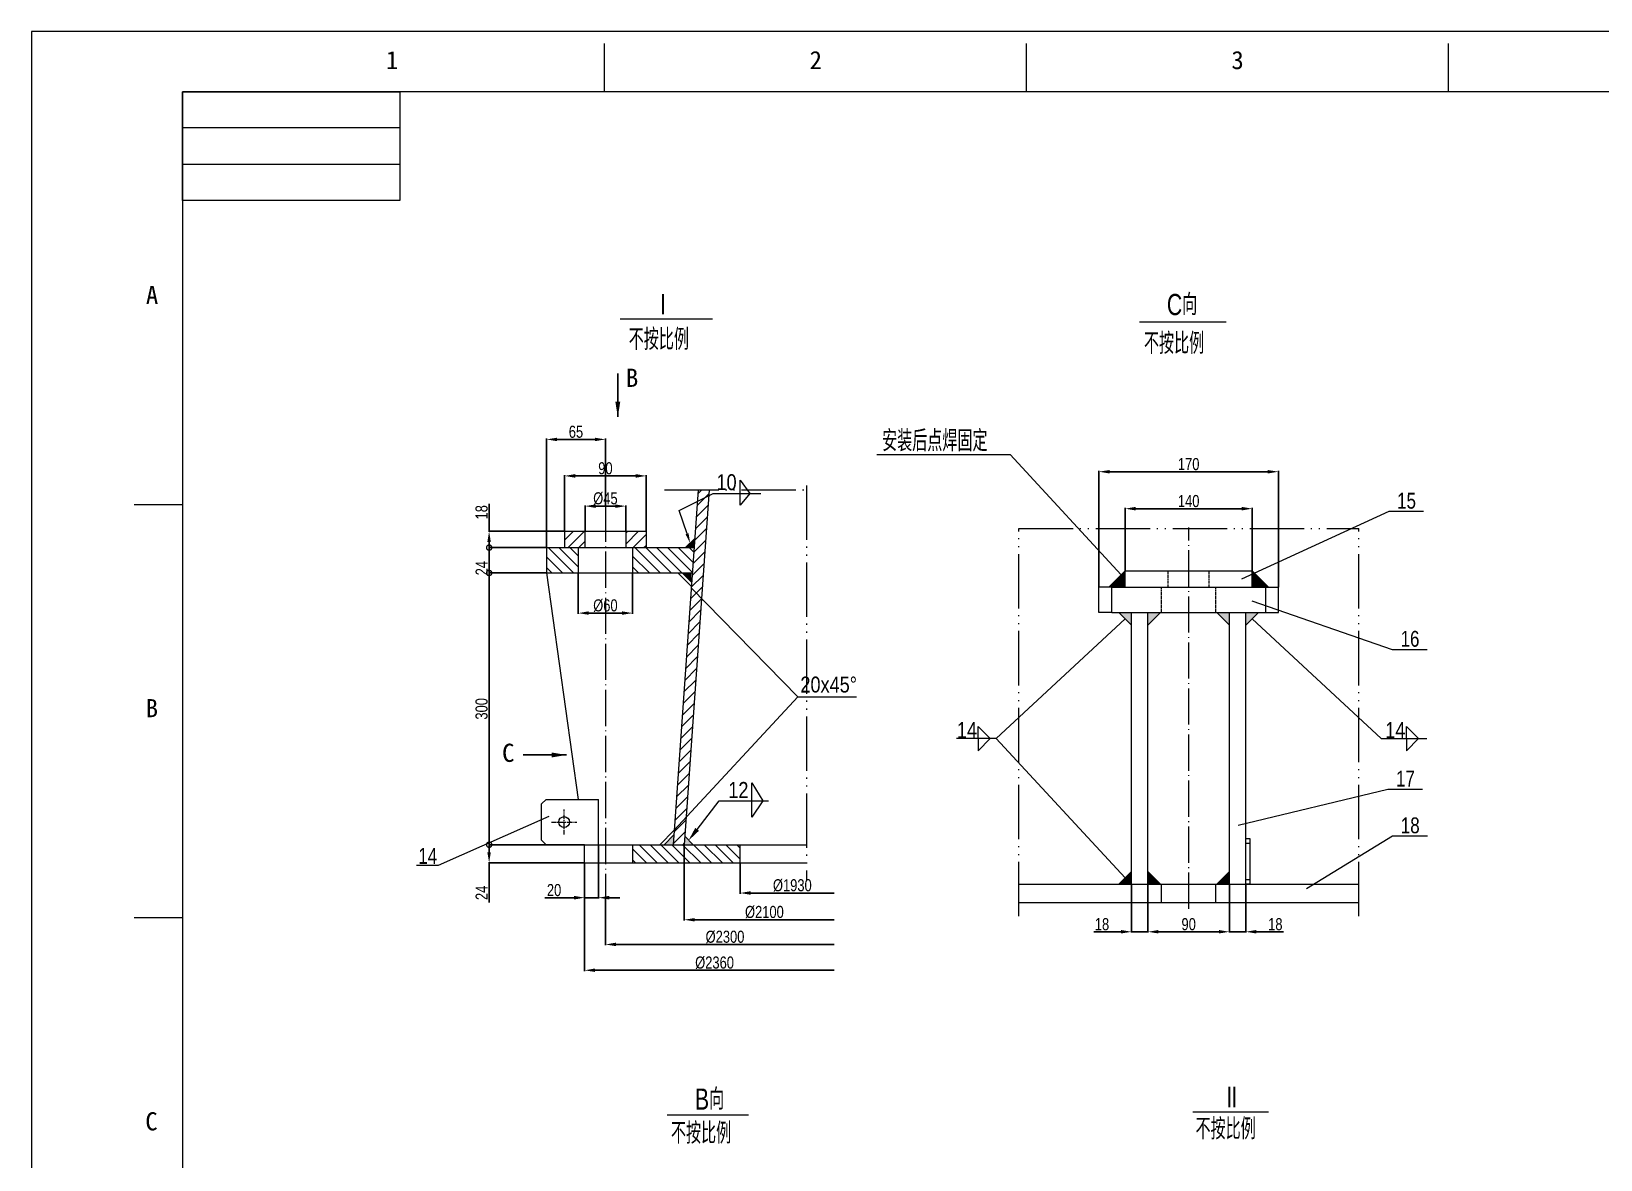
# Model space of a CAD drawing. Header units: millimetres. Extents: x 8160 to 405605, y -30951 to 80400.
# Drawn here: x 55386 to 65779, y 24210 to 31684 of the extents above; entities that cross this region are included whole.
import ezdxf

# ---------------------------------------------------------------- set-up
doc = ezdxf.new("R2010")
doc.units = ezdxf.units.MM
for name, pattern in [('ACAD_ISO04W100', [30.5, 24, -3, 0.5, -3]), ('ACAD_ISO05W100', [34, 24, -3, 0.5, -3, 0.5, -3]), ('CENTER', [50.8, 31.75, -6.35, 6.35, -6.35]), ('DIVIDE', [31.75, 12.7, -6.35, 0, -6.35, 0, -6.35]), ('HIDDEN', [9.525, 6.35, -3.175])]:
    doc.linetypes.add(name, pattern=pattern)
doc.layers.get('0').update_dxf_attribs({"lineweight": 13})
doc.layers.get('Defpoints').update_dxf_attribs({"lineweight": 13})
for name, color, linetype, lineweight in [('bh', 7, 'Continuous', 13), ('CENTER', 1, 'CENTER', 13), ('DIM', 7, 'Continuous', 13), ('DIVIDE', 3, 'DIVIDE', 13), ('HIDDEN', 6, 'HIDDEN', 13), ('PROFILE', 4, 'Continuous', 15), ('SEE', 2, 'Continuous', 13)]:
    doc.layers.add(name, color=color, linetype=linetype, lineweight=lineweight)
doc.styles.add('HZ', font='txt.shx', dxfattribs={"width": 0.75, "bigfont": 'tcc_hzdx.shx'})
doc.styles.add('HZDX', font='tcc_simp.shx', dxfattribs={"width": 0.8, "height": 80, "bigfont": 'hzdx.shx'})
doc.styles.add('HZDX2', font='tcc_simp.shx', dxfattribs={"width": 0.85, "height": 80, "bigfont": 'hzdx.shx'})
doc.styles.add('HZDX288', font='tcc_simp.shx', dxfattribs={"width": 0.7, "height": 200, "bigfont": 'hzdx.shx'})
doc.styles.add('TCC', font='tcc_simp.shx', dxfattribs={"width": 0.75, "bigfont": 'tcc_hzdx.shx'})
doc.styles.add('图签', font='SimSun.ttf', dxfattribs={"height": 3})
doc.dimstyles.new('uni', dxfattribs={"dimtxt": 90, "dimasz": 70, "dimexe": 5, "dimexo": 0.625, "dimgap": 10, "dimtad": 1, "dimdec": 0, "dimdsep": 46, "dimtxsty": 'HZDX', "dimcen": 2.5, "dimadec": 0, "dimazin": 0, "dimtfac": 1, "dimtdec": 0, "dimtmove": 0, "dimatfit": 3, "dimfxl": 0, "dimarcsym": 0})

# ---------------------------------------------------------------- blocks, each defined once
blk = doc.blocks.new('*D99')
at = {"layer": 'Defpoints', "color": 0}
for p in [(58418, 26296), (59050, 26296), (59050, 26176)]:
    blk.add_point(p, dxfattribs=at)
at = {"layer": 'DIM', "color": 0, "lineweight": -2}
for p, q in [((59049, 26296), (58413, 26296)), ((58418, 26296), (58418, 26246)), ((59049, 26176), (58413, 26176)), ((58418, 26176), (58418, 25914))]:
    blk.add_line(p, q, dxfattribs=at)
at = {"layer": 'DIM', "color": 0}
blk.add_solid([(58406, 26246), (58429, 26246), (58418, 26176)], dxfattribs=at)
at = {"layer": 'DIM', "color": 0, "insert": (58368, 25977), "char_height": 80, "attachment_point": 5, "rotation": 90, "style": 'HZDX'}
blk.add_mtext('24', dxfattribs=at)
blk = doc.blocks.new('_None')
blk = doc.blocks.new('_DotSmall')
at = {"color": 0, "linetype": 'ByBlock', "const_width": 0.5}
blk.add_lwpolyline([(-0.0625, 0, 1), (0.0625, 0, 1)], format="xyb", close=True, dxfattribs=at)
blk = doc.blocks.new('*D100')
at = {"layer": 'Defpoints', "color": 0}
for p in [(58418, 28096), (58798, 28096), (59050, 26296)]:
    blk.add_point(p, dxfattribs=at)
at = {"layer": 'DIM', "color": 0, "lineweight": -2}
for p, q in [((58797, 28096), (58413, 28096)), ((58418, 26296), (58418, 28096)), ((59049, 26296), (58413, 26296))]:
    blk.add_line(p, q, dxfattribs=at)
at = {"layer": 'DIM', "color": 0, "lineweight": -2, "xscale": 70, "yscale": 70, "zscale": 70}
for p, rotation in [((58418, 28096), 90), ((58418, 26296), 270)]:
    blk.add_blockref('_DotSmall', p, dxfattribs=dict(at, rotation=rotation))
at = {"layer": 'DIM', "color": 0, "insert": (58368, 27196), "char_height": 80, "attachment_point": 5, "rotation": 90, "style": 'HZDX'}
blk.add_mtext('300', dxfattribs=at)
blk = doc.blocks.new('*D101')
at = {"layer": 'Defpoints', "color": 0}
for p in [(58418, 28264), (58798, 28264), (58798, 28096)]:
    blk.add_point(p, dxfattribs=at)
at = {"layer": 'DIM', "color": 0, "lineweight": -2}
for p, q in [((58797, 28264), (58413, 28264)), ((58418, 28096), (58418, 28264)), ((58797, 28096), (58413, 28096))]:
    blk.add_line(p, q, dxfattribs=at)
at = {"layer": 'DIM', "color": 0, "lineweight": -2, "xscale": 70, "yscale": 70, "zscale": 70}
for p, rotation in [((58418, 28264), 90), ((58418, 28096), 270)]:
    blk.add_blockref('_DotSmall', p, dxfattribs=dict(at, rotation=rotation))
at = {"layer": 'DIM', "color": 0, "insert": (58368, 28128), "char_height": 80, "attachment_point": 5, "rotation": 90, "style": 'HZDX'}
blk.add_mtext('24', dxfattribs=at)
blk = doc.blocks.new('*D102')
at = {"layer": 'Defpoints', "color": 0}
for p in [(58418, 28372), (58918, 28372), (58798, 28264)]:
    blk.add_point(p, dxfattribs=at)
at = {"layer": 'DIM', "color": 0, "lineweight": -2}
for p, q in [((58418, 28372), (58418, 28554)), ((58917, 28372), (58413, 28372)), ((58418, 28264), (58418, 28302)), ((58797, 28264), (58413, 28264))]:
    blk.add_line(p, q, dxfattribs=at)
at = {"layer": 'DIM', "color": 0}
blk.add_solid([(58406, 28302), (58429, 28302), (58418, 28372)], dxfattribs=at)
at = {"layer": 'DIM', "color": 0, "lineweight": -2, "xscale": 70, "yscale": 70, "zscale": 70, "rotation": 270}
blk.add_blockref('_DotSmall', (58418, 28264), dxfattribs=at)
at = {"layer": 'DIM', "color": 0, "insert": (58368, 28498), "char_height": 80, "attachment_point": 5, "rotation": 90, "style": 'HZDX'}
blk.add_mtext('18', dxfattribs=at)
blk = doc.blocks.new('*D103')
at = {"layer": 'Defpoints', "color": 0}
for p in [(58798, 28981), (59188, 28542), (58798, 28264)]:
    blk.add_point(p, dxfattribs=at)
at = {"layer": 'DIM', "color": 0, "lineweight": -2}
for p, q in [((58798, 28265), (58798, 28986)), ((59118, 28981), (58868, 28981)), ((59188, 28543), (59188, 28986))]:
    blk.add_line(p, q, dxfattribs=at)
at = {"layer": 'DIM', "color": 0}
for points in [[(58868, 28992), (58868, 28969), (58798, 28981)], [(59118, 28992), (59118, 28969), (59188, 28981)]]:
    blk.add_solid(points, dxfattribs=at)
at = {"layer": 'DIM', "color": 0, "insert": (58993, 29031), "char_height": 80, "attachment_point": 5, "style": 'HZDX'}
blk.add_mtext('65', dxfattribs=at)
blk = doc.blocks.new('*D104')
at = {"layer": 'Defpoints', "color": 0}
for p in [(59323, 28539), (59053, 28372), (59323, 28372)]:
    blk.add_point(p, dxfattribs=at)
at = {"layer": 'DIM', "color": 0, "lineweight": -2}
for p, q in [((59053, 28373), (59053, 28544)), ((59123, 28539), (59253, 28539)), ((59323, 28373), (59323, 28544))]:
    blk.add_line(p, q, dxfattribs=at)
at = {"layer": 'DIM', "color": 0}
for points in [[(59123, 28550), (59123, 28527), (59053, 28539)], [(59253, 28550), (59253, 28527), (59323, 28539)]]:
    blk.add_solid(points, dxfattribs=at)
at = {"layer": 'DIM', "color": 0, "insert": (59188, 28589), "char_height": 80, "attachment_point": 5, "style": 'HZDX'}
blk.add_mtext('%%C45', dxfattribs=at)
blk = doc.blocks.new('*D105')
at = {"layer": 'Defpoints', "color": 0}
for p in [(59008, 28096), (59368, 28096), (59368, 27830)]:
    blk.add_point(p, dxfattribs=at)
at = {"layer": 'DIM', "color": 0, "lineweight": -2}
for p, q in [((59008, 28096), (59008, 27825)), ((59368, 28096), (59368, 27825)), ((59078, 27830), (59298, 27830))]:
    blk.add_line(p, q, dxfattribs=at)
at = {"layer": 'DIM', "color": 0}
for points in [[(59078, 27842), (59078, 27819), (59008, 27830)], [(59298, 27842), (59298, 27819), (59368, 27830)]]:
    blk.add_solid(points, dxfattribs=at)
at = {"layer": 'DIM', "color": 0, "insert": (59188, 27880), "char_height": 80, "attachment_point": 5, "style": 'HZDX'}
blk.add_mtext('%%C60', dxfattribs=at)
blk = doc.blocks.new('*D106')
at = {"layer": 'Defpoints', "color": 0}
for p in [(59458, 28739), (58918, 28372), (59458, 28372)]:
    blk.add_point(p, dxfattribs=at)
at = {"layer": 'DIM', "color": 0, "lineweight": -2}
for p, q in [((58918, 28373), (58918, 28744)), ((58988, 28739), (59388, 28739)), ((59458, 28373), (59458, 28744))]:
    blk.add_line(p, q, dxfattribs=at)
at = {"layer": 'DIM', "color": 0}
for points in [[(58988, 28751), (58988, 28727), (58918, 28739)], [(59388, 28751), (59388, 28727), (59458, 28739)]]:
    blk.add_solid(points, dxfattribs=at)
at = {"layer": 'DIM', "color": 0, "insert": (59188, 28789), "char_height": 80, "attachment_point": 5, "style": 'HZDX'}
blk.add_mtext('90', dxfattribs=at)
blk = doc.blocks.new('*D107')
at = {"layer": 'Defpoints', "color": 0}
for p in [(62781, 26034), (63321, 26034), (63321, 25719)]:
    blk.add_point(p, dxfattribs=at)
at = {"layer": 'DIM', "color": 0, "lineweight": -2}
for p, q in [((62781, 26033), (62781, 25714)), ((63321, 26033), (63321, 25714)), ((62851, 25719), (63251, 25719))]:
    blk.add_line(p, q, dxfattribs=at)
at = {"layer": 'DIM', "color": 0}
for points in [[(62851, 25731), (62851, 25708), (62781, 25719)], [(63251, 25731), (63251, 25708), (63321, 25719)]]:
    blk.add_solid(points, dxfattribs=at)
at = {"layer": 'DIM', "color": 0, "insert": (63051, 25769), "char_height": 80, "attachment_point": 5, "style": 'HZDX'}
blk.add_mtext('90', dxfattribs=at)
blk = doc.blocks.new('*D108')
at = {"layer": 'Defpoints', "color": 0}
for p in [(63321, 26034), (63429, 26034), (63429, 25719)]:
    blk.add_point(p, dxfattribs=at)
at = {"layer": 'DIM', "color": 0, "lineweight": -2}
for p, q in [((63321, 26033), (63321, 25714)), ((63429, 26033), (63429, 25714)), ((63251, 25719), (63181, 25719)), ((63321, 25719), (63429, 25719)), ((63499, 25719), (63680, 25719))]:
    blk.add_line(p, q, dxfattribs=at)
at = {"layer": 'DIM', "color": 0}
for points in [[(63251, 25731), (63251, 25708), (63321, 25719)], [(63499, 25731), (63499, 25708), (63429, 25719)]]:
    blk.add_solid(points, dxfattribs=at)
at = {"layer": 'DIM', "color": 0, "insert": (63625, 25769), "char_height": 80, "attachment_point": 5, "style": 'HZDX'}
blk.add_mtext('18', dxfattribs=at)
blk = doc.blocks.new('*D109')
at = {"layer": 'Defpoints', "color": 0}
for p in [(62673, 26034), (62781, 26034), (62673, 25719)]:
    blk.add_point(p, dxfattribs=at)
at = {"layer": 'DIM', "color": 0, "lineweight": -2}
for p, q in [((62673, 26033), (62673, 25714)), ((62781, 26033), (62781, 25714)), ((62603, 25719), (62422, 25719)), ((62781, 25719), (62673, 25719)), ((62851, 25719), (62921, 25719))]:
    blk.add_line(p, q, dxfattribs=at)
at = {"layer": 'DIM', "color": 0}
for points in [[(62603, 25731), (62603, 25708), (62673, 25719)], [(62851, 25731), (62851, 25708), (62781, 25719)]]:
    blk.add_solid(points, dxfattribs=at)
at = {"layer": 'DIM', "color": 0, "insert": (62477, 25769), "char_height": 80, "attachment_point": 5, "style": 'HZDX'}
blk.add_mtext('18', dxfattribs=at)
blk = doc.blocks.new('*D110')
at = {"layer": 'Defpoints', "color": 0}
for p in [(63471, 28522), (62631, 28110), (63471, 28110)]:
    blk.add_point(p, dxfattribs=at)
at = {"layer": 'DIM', "color": 0, "lineweight": -2}
for p, q in [((62631, 28111), (62631, 28527)), ((62701, 28522), (63401, 28522)), ((63471, 28111), (63471, 28527))]:
    blk.add_line(p, q, dxfattribs=at)
at = {"layer": 'DIM', "color": 0}
for points in [[(62701, 28534), (62701, 28510), (62631, 28522)], [(63401, 28534), (63401, 28510), (63471, 28522)]]:
    blk.add_solid(points, dxfattribs=at)
at = {"layer": 'DIM', "color": 0, "insert": (63051, 28572), "char_height": 80, "attachment_point": 5, "style": 'HZDX'}
blk.add_mtext('140', dxfattribs=at)
blk = doc.blocks.new('*D111')
at = {"layer": 'Defpoints', "color": 0}
for p in [(63645, 28767), (62457, 28002), (63645, 28002)]:
    blk.add_point(p, dxfattribs=at)
at = {"layer": 'DIM', "color": 0, "lineweight": -2}
for p, q in [((62457, 28003), (62457, 28772)), ((62527, 28767), (63575, 28767)), ((63645, 28003), (63645, 28772))]:
    blk.add_line(p, q, dxfattribs=at)
at = {"layer": 'DIM', "color": 0}
for points in [[(62527, 28778), (62527, 28755), (62457, 28767)], [(63575, 28778), (63575, 28755), (63645, 28767)]]:
    blk.add_solid(points, dxfattribs=at)
at = {"layer": 'DIM', "color": 0, "insert": (63051, 28817), "char_height": 80, "attachment_point": 5, "style": 'HZDX'}
blk.add_mtext('170', dxfattribs=at)
blk = doc.blocks.new('*D112')
at = {"layer": 'Defpoints', "color": 0}
for p in [(59143, 26296), (59050, 26176), (59050, 25945)]:
    blk.add_point(p, dxfattribs=at)
at = {"layer": 'DIM', "color": 0, "lineweight": -2}
for p, q in [((59143, 26296), (59143, 25940)), ((59050, 26176), (59050, 25940)), ((58980, 25945), (58786, 25945)), ((59143, 25945), (59050, 25945)), ((59213, 25945), (59283, 25945))]:
    blk.add_line(p, q, dxfattribs=at)
at = {"layer": 'DIM', "color": 0}
for points in [[(58980, 25957), (58980, 25933), (59050, 25945)], [(59213, 25957), (59213, 25933), (59143, 25945)]]:
    blk.add_solid(points, dxfattribs=at)
at = {"layer": 'DIM', "color": 0, "insert": (58848, 25995), "char_height": 80, "attachment_point": 5, "style": 'HZDX'}
blk.add_mtext('20', dxfattribs=at)
blk = doc.blocks.new('*D113')
at = {"layer": 'Defpoints', "color": 0}
for p in [(59050, 26176), (60702, 26176), (60702, 25464)]:
    blk.add_point(p, dxfattribs=at)
at = {"layer": 'DIM', "color": 0, "lineweight": -2}
for p, q in [((59050, 26176), (59050, 25459)), ((59120, 25464), (60702, 25464))]:
    blk.add_line(p, q, dxfattribs=at)
at = {"layer": 'DIM', "color": 0}
blk.add_solid([(59120, 25476), (59120, 25453), (59050, 25464)], dxfattribs=at)
at = {"layer": 'DIM', "color": 0, "insert": (59911, 25514), "char_height": 80, "attachment_point": 5, "style": 'HZDX'}
blk.add_mtext('%%C2360', dxfattribs=at)
blk = doc.blocks.new('*D114')
at = {"layer": 'Defpoints', "color": 0}
for p in [(60702, 26175), (59188, 25948), (60702, 25635)]:
    blk.add_point(p, dxfattribs=at)
at = {"layer": 'DIM', "color": 0, "lineweight": -2}
for p, q in [((59188, 25947), (59188, 25630)), ((59258, 25635), (60702, 25635))]:
    blk.add_line(p, q, dxfattribs=at)
at = {"layer": 'DIM', "color": 0}
blk.add_solid([(59258, 25647), (59258, 25624), (59188, 25635)], dxfattribs=at)
at = {"layer": 'DIM', "color": 0, "insert": (59980, 25685), "char_height": 80, "attachment_point": 5, "style": 'HZDX'}
blk.add_mtext('%%C2300', dxfattribs=at)
blk = doc.blocks.new('*D115')
at = {"layer": 'Defpoints', "color": 0}
for p in [(59710, 26296), (60702, 26174), (60702, 25799)]:
    blk.add_point(p, dxfattribs=at)
at = {"layer": 'DIM', "color": 0, "lineweight": -2}
for p, q in [((59710, 26296), (59710, 25794)), ((59780, 25799), (60702, 25799))]:
    blk.add_line(p, q, dxfattribs=at)
at = {"layer": 'DIM', "color": 0}
blk.add_solid([(59780, 25810), (59780, 25787), (59710, 25799)], dxfattribs=at)
at = {"layer": 'DIM', "color": 0, "insert": (60241, 25849), "char_height": 80, "attachment_point": 5, "style": 'HZDX'}
blk.add_mtext('%%C2100', dxfattribs=at)
blk = doc.blocks.new('*D116')
at = {"layer": 'Defpoints', "color": 0}
for p in [(60081, 26176), (60702, 26174), (60702, 25976)]:
    blk.add_point(p, dxfattribs=at)
at = {"layer": 'DIM', "color": 0, "lineweight": -2}
for p, q in [((60081, 26176), (60081, 25971)), ((60151, 25976), (60702, 25976))]:
    blk.add_line(p, q, dxfattribs=at)
at = {"layer": 'DIM', "color": 0}
blk.add_solid([(60151, 25988), (60151, 25964), (60081, 25976)], dxfattribs=at)
at = {"layer": 'DIM', "color": 0, "insert": (60426, 26026), "char_height": 80, "attachment_point": 5, "style": 'HZDX'}
blk.add_mtext('%%C1930', dxfattribs=at)

msp = doc.modelspace()

# ---------------------------------------------------------------- hatches: boundary and pattern name
at = {"layer": 'bh'}
h = msp.add_hatch(dxfattribs=at)
h.set_pattern_fill('ANSI31', scale=16, style=0)
h.paths.add_polyline_path([(59871.3, 28606.3), (59796.5, 28569), (59756.6, 27997.8), (59823.9, 27928.8)])
h.paths.add_polyline_path([(59874.2, 28647.2), (59802, 28647.2), (59796.5, 28569), (59871.3, 28606.3)])
h.paths.add_polyline_path([(59823.9, 27928.8), (59756.6, 27997.8), (59644.4, 26392.9), (59722.4, 26477)])
h.paths.add_polyline_path([(59722.4, 26477), (59644.4, 26392.9), (59637.6, 26296.1), (59709.8, 26296.1)])
h.paths.add_polyline_path([(59093.9, 27940.3), (59281.3, 27940.3), (59281.3, 27820.3), (59093.9, 27820.3)], flags=9)
h = msp.add_hatch(dxfattribs=at)
h.set_pattern_fill('ANSI31', scale=16, style=0)
h.paths.add_polyline_path([(59052.6, 28372.1), (58917.6, 28372.1), (58917.6, 28264.1), (59052.6, 28264.1)])
h.paths.add_polyline_path([(59457.6, 28372.1), (59322.6, 28372.1), (59322.6, 28264.1), (59457.6, 28264.1)])
h = msp.add_hatch(dxfattribs=at)
h.set_pattern_fill('ANSI31', scale=16, angle=90, style=0)
h.paths.add_polyline_path([(59007.6, 28264.1), (58797.6, 28264.1), (58797.6, 28096.1), (59007.6, 28096.1)])
h.paths.add_polyline_path([(59775.2, 28264.1), (59367.6, 28264.1), (59367.6, 28096.1), (59763.5, 28096.1)])
for points in [[(62523, 28001.9), (62541, 28001.9), (62631, 28001.9), (62631, 28109.9)], [(63471, 28109.9), (63471, 28001.9), (63561, 28001.9), (63579, 28001.9)], [(63321, 26117.9), (63237, 26033.9), (63321, 26033.9)]]:
    msp.add_hatch(color=7, dxfattribs=at).paths.add_polyline_path(points)
h = msp.add_hatch(color=7, dxfattribs=at)
h.paths.add_polyline_path([(62673, 27833.9), (62589, 27833.9), (62673, 27749.9)])
h.paths.add_polyline_path([(62865, 27833.9), (62781, 27833.9), (62781, 27749.9)])
h.paths.add_polyline_path([(63321, 27833.9), (63237, 27833.9), (63321, 27749.9)])
h.paths.add_polyline_path([(63513, 27833.9), (63429, 27833.9), (63429, 27749.9)])
h = msp.add_hatch(dxfattribs=at)
h.set_pattern_fill('ANSI31', scale=16, angle=90, style=0)
h.paths.add_polyline_path([(60081.3, 26296.1), (59367.6, 26296.1), (59367.6, 26176.1), (60081.3, 26176.1)])
h = msp.add_hatch(color=7, dxfattribs=at)
h.paths.add_polyline_path([(59642.1, 26360.7), (59577.6, 26296.1), (59637.6, 26296.1)])
h.paths.add_polyline_path([(59713.7, 26352.1), (59709.8, 26296.1), (59769.6, 26296.1)])
at = {"layer": 'DIM'}
for points in [[(59775.2, 28264.1), (59779.4, 28324.1), (59719.4, 28264.1)], [(59757.2, 28036.1), (59757.2, 28096.1), (59697.2, 28096.1)], [(62589, 26033.9), (62673, 26033.9), (62673, 26117.9)], [(62781, 26117.9), (62781, 26033.9), (62865, 26033.9)]]:
    msp.add_hatch(color=7, dxfattribs=at).paths.add_polyline_path(points)

# ---------------------------------------------------------------- linework, layer by layer
at = {"color": 7}
for p, q in [((79146.2, 31683.7), (55386.2, 31683.7)), ((55386.2, 31683.7), (55386.2, -1956.3)), ((59181.2, 31283.7), (59181.2, 31603.7)), ((61976.2, 31283.7), (61976.2, 31603.7)), ((64771.2, 31283.7), (64771.2, 31603.7)), ((56386.2, 31283.7), (57826.2, 31283.7)), ((56386.2, 31043.7), (56386.2, 31283.7)), ((56386.2, 31283.7), (57826.2, 31283.7)), ((56386.2, 30563.7), (56386.2, 31283.7)), ((78746.2, 31283.7), (56386.2, 31283.7)), ((56386.2, 31283.7), (56386.2, -1556.3)), ((57826.2, 31283.7), (57826.2, 31043.7)), ((57826.2, 31283.7), (57826.2, 30563.7)), ((57826.2, 31043.7), (56386.2, 31043.7)), ((56386.2, 30803.7), (57826.2, 30803.7)), ((56386.2, 30563.7), (56386.2, 30803.7)), ((57826.2, 30803.7), (57826.2, 30563.7)), ((57826.2, 30563.7), (56386.2, 30563.7)), ((57826.2, 30563.7), (56386.2, 30563.7)), ((62724.7, 29758.8), (63299, 29758.8)), ((56386.2, 28547.7), (56066.2, 28547.7)), ((56386.2, 25810.9), (56066.2, 25810.9))]:
    msp.add_line(p, q, dxfattribs=at)
at = {"layer": 'bh', "color": 7}
for p, q in [((59779.4, 28324.1), (59719.4, 28264.1)), ((59759.1, 28034.2), (59697.2, 28096.1)), ((62631, 27791.9), (61775.7, 26998.5)), ((62589, 27833.9), (62673, 27749.9)), ((62865, 27833.9), (62781, 27749.9)), ((63237, 27833.9), (63321, 27749.9)), ((63513, 27833.9), (63429, 27749.9)), ((63471, 27791.9), (64326.3, 26998.5)), ((61657, 26998.5), (61657, 27078.4)), ((61657, 27078.4), (61736.9, 26998.5)), ((64494.1, 26998.5), (64494.1, 27078.4)), ((64494.1, 27078.4), (64574, 26998.5)), ((61775.7, 26998.5), (61514.3, 26998.5)), ((61657, 26998.5), (61657, 26918.6)), ((61657, 26918.6), (61736.9, 26998.5)), ((61775.7, 26998.5), (62631, 26075.9)), ((64326.3, 26998.5), (64627.6, 26998.5)), ((64494.1, 26998.5), (64494.1, 26918.6)), ((64494.1, 26918.6), (64574, 26998.5)), ((59642.1, 26360.7), (59577.6, 26296.1)), ((59713.7, 26352.1), (59769.6, 26296.1)), ((62589, 26033.9), (62673, 26117.9)), ((62865, 26033.9), (62781, 26117.9)), ((63237, 26033.9), (63321, 26117.9))]:
    msp.add_line(p, q, dxfattribs=at)
at = {"layer": 'CENTER', "color": 7, "linetype": 'ACAD_ISO04W100', "ltscale": 10}
for p, q in [((59187.6, 28542.2), (59187.6, 25947.9)), ((63051, 25871.2), (63051, 28396.9))]:
    msp.add_line(p, q, dxfattribs=at)
at = {"layer": 'CENTER', "color": 7}
for p, q in [((58914.6, 26362.8), (58914.6, 26529.5)), ((58831.3, 26446.1), (58998, 26446.1))]:
    msp.add_line(p, q, dxfattribs=at)
at = {"layer": 'DIM', "color": 7}
for p, q in [((59285.9, 29778.9), (59896.7, 29778.9)), ((60986.3, 28880), (61868.8, 28880)), ((61868.8, 28880), (62631, 28055.9)), ((60080.7, 28544.2), (60080.7, 28711)), ((60080.7, 28711), (60144.2, 28621.7)), ((59676.8, 28509.2), (59901.5, 28621.4)), ((59901.5, 28621.4), (60217.5, 28621.7)), ((60144.2, 28621.7), (60080.7, 28544.2)), ((59728.7, 28355.2), (59676.8, 28509.2)), ((62631, 28109.9), (62523, 28001.9)), ((63471, 28109.9), (63579, 28001.9)), ((59756.6, 27997.8), (60462.4, 27274.6)), ((59644.4, 26392.9), (60462.4, 27274.6)), ((60462.4, 27274.6), (60850, 27274.6)), ((60158, 26705.2), (60231.5, 26587.7)), ((60158, 26478), (60158, 26705.2)), ((59795.1, 26397.6), (59940.7, 26587.7)), ((59940.7, 26587.7), (60268.3, 26587.7)), ((60231.5, 26587.7), (60158, 26478)), ((59598, 24506.9), (60135.7, 24506.9)), ((63077.7, 24526), (63578.9, 24526))]:
    msp.add_line(p, q, dxfattribs=at)
for points in [[(59738.6, 28358.6), (59749.4, 28294.1), (59718.8, 28351.9)], [(59807.5, 26388.1), (59738.1, 26323.1), (59782.7, 26407.1)]]:
    msp.add_solid(points, dxfattribs=at)
at = {"layer": 'DIVIDE', "color": 7, "linetype": 'ACAD_ISO05W100', "ltscale": 15}
for p, q in [((59578.9, 28647.2), (60520.3, 28647.2)), ((60520.3, 28675.5), (60520.3, 26060.6)), ((61925.1, 25821.7), (61925.1, 28390.1)), ((61925.1, 28390.1), (64176.9, 28390.1)), ((64176.9, 25821.7), (64176.9, 28390.1))]:
    msp.add_line(p, q, dxfattribs=at)
at = {"layer": 'HIDDEN', "color": 7}
for p, q in [((62916, 28001.9), (62916, 28109.9)), ((63186, 28001.9), (63186, 28109.9)), ((62871, 27833.9), (62871, 28001.9)), ((63231, 27833.9), (63231, 28001.9))]:
    msp.add_line(p, q, dxfattribs=at)
at = {"layer": 'PROFILE', "color": 7}
for p, q in [((59802, 28647.2), (59637.6, 26296.1)), ((59874.2, 28647.2), (59709.8, 26296.1)), ((58917.6, 28372.1), (59457.6, 28372.1)), ((58917.6, 28372.1), (58917.6, 28264.1)), ((59052.6, 28372.1), (59052.6, 28264.1)), ((59322.6, 28372.1), (59322.6, 28264.1)), ((59457.6, 28372.1), (59457.6, 28264.1)), ((58797.6, 28264.1), (59775.2, 28264.1)), ((58797.6, 28264.1), (58797.6, 28096.1)), ((59007.6, 28264.1), (59007.6, 28096.1)), ((59367.6, 28264.1), (59367.6, 28096.1)), ((58797.6, 28096.1), (59763.5, 28096.1)), ((58797.6, 28096.1), (59007.6, 26596.1)), ((59667.2, 28096.1), (59757.2, 28006.1)), ((62631, 28001.9), (62631, 28109.9)), ((62631, 28109.9), (63471, 28109.9)), ((63471, 28001.9), (63471, 28109.9)), ((62457, 27833.9), (62457, 28001.9)), ((62541, 28001.9), (62457, 28001.9)), ((62541, 27833.9), (62541, 28001.9)), ((62541, 28001.9), (63561, 28001.9)), ((63561, 27833.9), (63561, 28001.9)), ((63561, 28001.9), (63645, 28001.9)), ((63645, 27833.9), (63645, 28001.9)), ((62541, 27833.9), (62457, 27833.9)), ((62541, 27833.9), (63561, 27833.9)), ((62673, 26033.9), (62673, 27833.9)), ((62781, 26033.9), (62781, 27833.9)), ((63321, 26033.9), (63321, 27833.9)), ((63429, 26033.9), (63429, 27833.9)), ((63561, 27833.9), (63645, 27833.9)), ((58794.6, 26596.1), (58764.6, 26566.1)), ((58764.6, 26326.1), (58764.6, 26566.1)), ((58794.6, 26596.1), (59143.3, 26596.1)), ((59143.3, 26296.1), (59143.3, 26596.1)), ((58794.6, 26296.1), (58764.6, 26326.1)), ((58794.6, 26296.1), (59214.6, 26296.1)), ((59049.6, 26296.1), (60520.3, 26296.1)), ((59049.6, 26176.1), (59049.6, 26296.1)), ((59367.6, 26296.1), (59367.6, 26176.1)), ((59547.6, 26296.1), (59644.4, 26392.9)), ((60081.3, 26176.1), (60081.3, 26296.1)), ((63429, 26033.9), (63429, 26333.9)), ((63459, 26333.9), (63429, 26333.9)), ((63459, 26303.9), (63429, 26303.9)), ((63459, 26033.9), (63459, 26333.9)), ((59049.6, 26176.1), (60520.3, 26176.1)), ((61925.1, 26033.9), (64176.9, 26033.9)), ((62871, 25913.9), (62871, 26033.9)), ((63231, 25913.9), (63231, 26033.9)), ((63459, 26063.9), (63429, 26063.9)), ((63459, 26033.9), (63429, 26033.9)), ((61925.1, 25913.9), (64176.9, 25913.9))]:
    msp.add_line(p, q, dxfattribs=at)
msp.add_circle((58914.6, 26446.1), 36, dxfattribs=at)
at = {"layer": 'SEE', "color": 7}
for p, q in [((64377.1, 28502.4), (63401, 28055.9)), ((64607.2, 28502.4), (64377.1, 28502.4)), ((64400.2, 27587.9), (63471, 27908.4)), ((64630.2, 27587.9), (64400.2, 27587.9)), ((64369.9, 26661.7), (63379.1, 26422.5)), ((64599.9, 26661.7), (64369.9, 26661.7)), ((58082.5, 26160.7), (58816.2, 26485.2)), ((64401.7, 26352.1), (63832.1, 26004.3)), ((64631.7, 26352.1), (64401.7, 26352.1)), ((57936.3, 26160.7), (58082.5, 26160.7))]:
    msp.add_line(p, q, dxfattribs=at)

# ---------------------------------------------------------------- texts
at = {"color": 7, "style": '图签'}
for s, p in [('1', (57734.8, 31433.7)), ('2', (60540.5, 31433.7)), ('3', (63334.1, 31433.7)), ('A', (56144.7, 29877.3)), ('B', (56143.4, 27140.5)), ('C', (56140.7, 24403.7))]:
    msp.add_text(s, height=120, dxfattribs=at).set_placement(p)
at = {"color": 7}
for s, height, style, width, p in [('C向', 140, 'TCC', 0.75, (62906.7, 29804.3)), ('不按比例', 140, 'TCC', 0.75, (59342.5, 29573.5)), ('不按比例', 140, 'TCC', 0.75, (62754.7, 29547.3)), ('安装后点焊固定', 140, 'TCC', 0.75, (61020.6, 28901.8)), ('10', 105.53, 'HZDX288', 0.85, (59923.5, 28644.6)), ('20x45%%D', 105.53, 'HZDX288', 0.85, (60479.4, 27304)), ('12', 105.53, 'HZDX288', 0.85, (60002, 26605.8)), ('B向', 140, 'TCC', 0.75, (59781, 24540.9)), ('不按比例', 140, 'TCC', 0.75, (59621.9, 24315.5)), ('不按比例', 140, 'TCC', 0.75, (63096.2, 24343.6))]:
    msp.add_text(s, height=height, dxfattribs=dict(at, style=style, width=width)).set_placement(p)
at = {"layer": 'DIM', "color": 7}
for s, height, style, width, p in [('I', 134, 'HZ', 0.75, (59551.7, 29809.8)), ('14', 105.53, 'HZDX2', 0.85, (61515.9, 27002.9)), ('14', 105.53, 'HZDX2', 0.85, (64353, 27002.9)), ('II', 134, 'HZ', 0.75, (63301.3, 24558.1))]:
    msp.add_text(s, height=height, dxfattribs=dict(at, style=style, width=width)).set_placement(p)
at = {"layer": 'SEE', "color": 7, "style": '图签'}
for s, p in [('B', (59323.7, 29328.6)), ('C', (58503.8, 26844.5))]:
    msp.add_text(s, height=120.6, dxfattribs=at).set_placement(p)
at = {"layer": 'SEE', "color": 7, "style": 'HZDX', "width": 0.8}
for s, p in [('15', (64431.4, 28522)), ('16', (64454.5, 27607.5)), ('17', (64424.2, 26681.3)), ('18', (64456, 26371.7)), ('14', (57948.7, 26169.1))]:
    msp.add_text(s, height=104.92, dxfattribs=at).set_placement(p)

# ---------------------------------------------------------------- dimensions: what is measured, and where the dimension line sits
at = {"layer": 'DIM', "color": 7}
for base, p1, p2, text, picture, middle in [((58797.6, 28980.6), (59187.6, 28542.2), (58797.6, 28264.1), '65', '*D103', (58992.6, 29030.6)), ((59322.6, 28538.7), (59052.6, 28372.1), (59322.6, 28372.1), '%%C45', '*D104', (59187.6, 28588.7)), ((59367.6, 27830.3), (59007.6, 28096.1), (59367.6, 28096.1), '%%C60', '*D105', (59187.6, 27880.3)), ((59049.6, 25945), (59143.3, 26296.1), (59049.6, 26176.1), '20', '*D112', (58847.8, 25995)), ((62673, 25719.3), (62781, 26033.9), (62673, 26033.9), '18', '*D109', (62477.3, 25769.3)), ((63321, 25719.3), (62781, 26033.9), (63321, 26033.9), '90', '*D107', (63051, 25769.3)), ((63429, 25719.3), (63321, 26033.9), (63429, 26033.9), '18', '*D108', (63624.7, 25769.3))]:
    dim = msp.add_linear_dim(base=base, p1=p1, p2=p2, text=text, dimstyle='uni', dxfattribs=at)
    dim.commit()
    dim.dimension.update_dxf_attribs({"geometry": picture, "text_midpoint": middle})
for base, p1, p2, text, picture, middle in [((59457.6, 28739.1), (58917.6, 28372.1), (59457.6, 28372.1), '90', '*D106', (59187.6, 28739.1)), ((63645, 28766.7), (62457, 28001.9), (63645, 28001.9), '170', '*D111', (63051, 28766.7)), ((63471, 28522), (62631, 28109.9), (63471, 28109.9), '140', '*D110', (63051, 28522))]:
    dim = msp.add_linear_dim(base=base, p1=p1, p2=p2, text=text, dimstyle='uni', dxfattribs=at)
    dim.commit()
    dim.dimension.update_dxf_attribs({"geometry": picture, "text_midpoint": middle, "dimtype": 160})
for base, p1, p2, text, override, picture, middle in [((58417.8, 28372.1), (58797.6, 28264.1), (58917.6, 28372.1), '18', {"dimblk1": 'DotSmall', "dimsah": 1}, '*D102', (58367.8, 28497.9)), ((58417.8, 28096.1), (59049.6, 26296.1), (58797.6, 28096.1), '300', {"dimblk1": 'DotSmall', "dimblk2": 'DotSmall', "dimsah": 1}, '*D100', (58367.8, 27196.1))]:
    dim = msp.add_linear_dim(base=base, p1=p1, p2=p2, angle=90, text=text, dimstyle='uni', override=override, dxfattribs=at)
    dim.commit()
    dim.dimension.update_dxf_attribs({"geometry": picture, "text_midpoint": middle})
for base, p1, p2, override, picture, middle in [((58417.8, 28264.1), (58797.6, 28096.1), (58797.6, 28264.1), {"dimblk1": 'DotSmall', "dimblk2": 'DotSmall', "dimsah": 1}, '*D101', (58417.8, 28127.6)), ((58417.8, 26296.1), (59049.6, 26176.1), (59049.6, 26296.1), {"dimblk2": 'None', "dimsah": 1}, '*D99', (58417.8, 25977.5))]:
    dim = msp.add_linear_dim(base=base, p1=p1, p2=p2, angle=90, text='24', dimstyle='uni', override=override, dxfattribs=at)
    dim.commit()
    dim.dimension.update_dxf_attribs({"geometry": picture, "text_midpoint": middle, "dimtype": 160})
for base, p1, p2, text, picture, middle in [((60701.7, 25798.6), (59709.8, 26296.1), (60701.7, 26174.3), '%%C2100', '*D115', (60240.7, 25848.6)), ((60701.7, 25464.2), (59049.6, 26176.1), (60701.7, 26176.1), '%%C2360', '*D113', (59910.7, 25514.2)), ((60701.7, 25635.3), (59187.6, 25947.9), (60701.7, 26175.2), '%%C2300', '*D114', (59979.7, 25685.3)), ((60701.7, 25976.2), (60081.3, 26176.1), (60701.7, 26174.3), '%%C1930', '*D116', (60426.5, 26026.2))]:
    dim = msp.add_linear_dim(base=base, p1=p1, p2=p2, text=text, dimstyle='uni', override={"dimblk2": 'None', "dimsah": 1, "dimse2": 1}, dxfattribs=at)
    dim.commit()
    dim.dimension.update_dxf_attribs({"geometry": picture, "text_midpoint": middle})

# ---------------------------------------------------------------- leaders
at = {"layer": 'SEE', "color": 7}
for points in [[(59270.1, 29130.5), (59270.1, 29368.4), (59270.1, 29418.5)], [(58931.3, 26890.4), (58693.5, 26890.4), (58643.3, 26890.4)]]:
    msp.add_leader(points, dimstyle='uni', override={"dimasz": 100, "dimgap": 10, "dimtad": 0}, dxfattribs=at)

doc.saveas('drawing.dxf')
